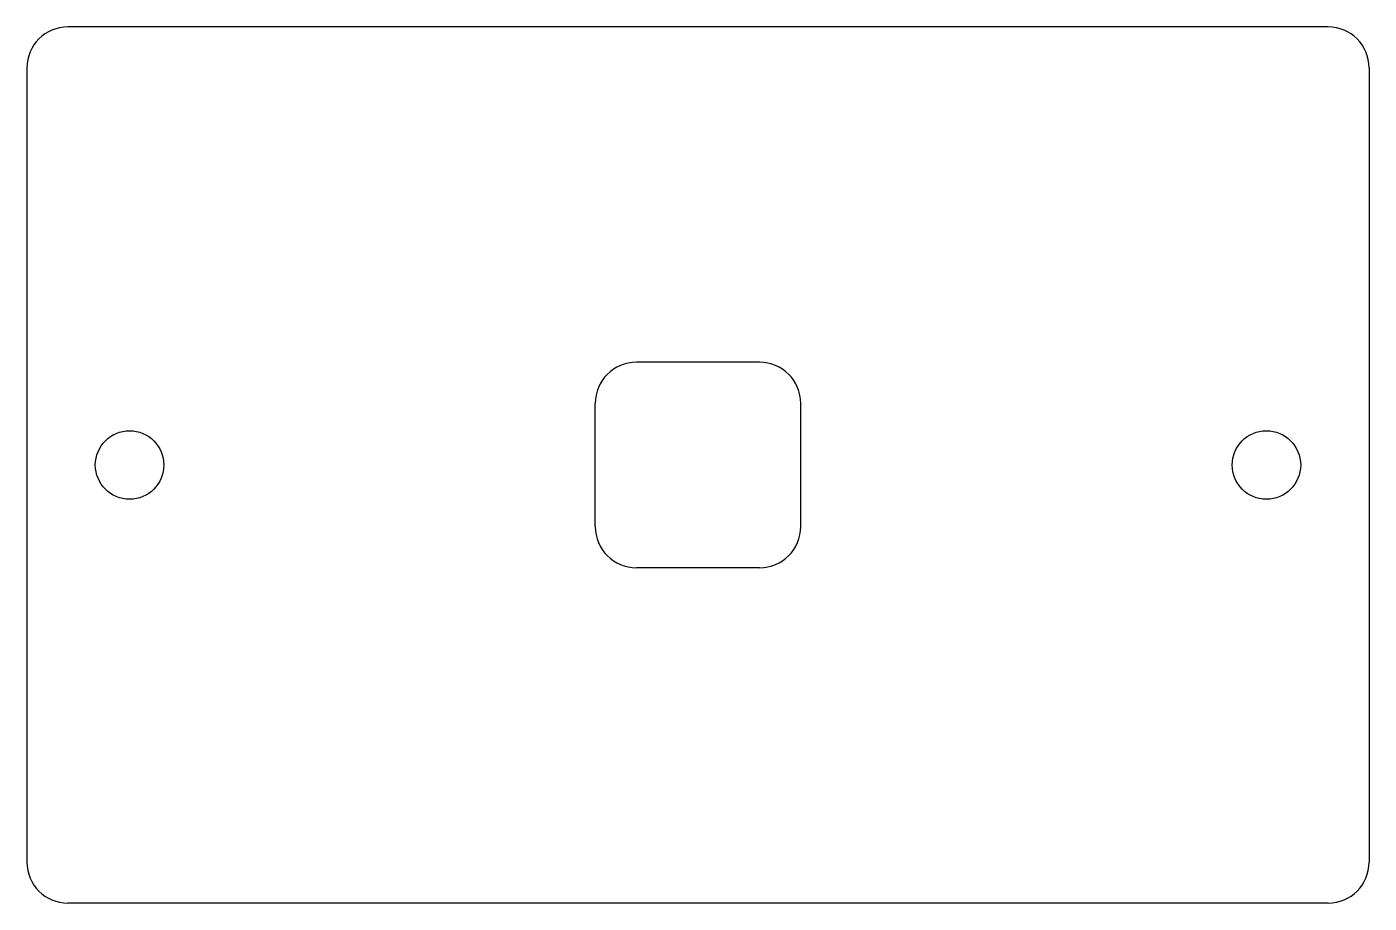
# Model space of a CAD drawing. Extents: x -49 to 49, y -32 to 32.
import ezdxf

# ---------------------------------------------------------------- set-up
doc = ezdxf.new("R2010")
doc.units = 0
doc.header["$MEASUREMENT"] = 0
doc.layers.add('VISIBLE', color=7, linetype='CONTINUOUS')

msp = doc.modelspace()

# ---------------------------------------------------------------- linework, layer by layer
at = {"layer": 'VISIBLE'}
for p, q in [((46, 32), (-46, 32)), ((-49, 29), (-49, -29)), ((49, 29), (49, -29)), ((4.5, 7.5), (-4.5, 7.5)), ((-7.5, -4.5), (-7.5, 4.5)), ((7.5, -4.5), (7.5, 4.5)), ((4.5, -7.5), (-4.5, -7.5)), ((46, -32), (-46, -32))]:
    msp.add_line(p, q, dxfattribs=at)
for centre in [(-41.5, 0), (41.5, 0)]:
    msp.add_circle(centre, 2.5, dxfattribs=at)
for centre, start, end in [((-46, 29), 90, 180), ((46, 29), 0, 90), ((-4.5, 4.5), 90, 180), ((4.5, 4.5), 0, 90), ((-4.5, -4.5), 180, 270), ((4.5, -4.5), 270, 0), ((-46, -29), 180, 270), ((46, -29), 270, 0)]:
    msp.add_arc(centre, 3, start, end, dxfattribs=at)

doc.saveas('drawing.dxf')
